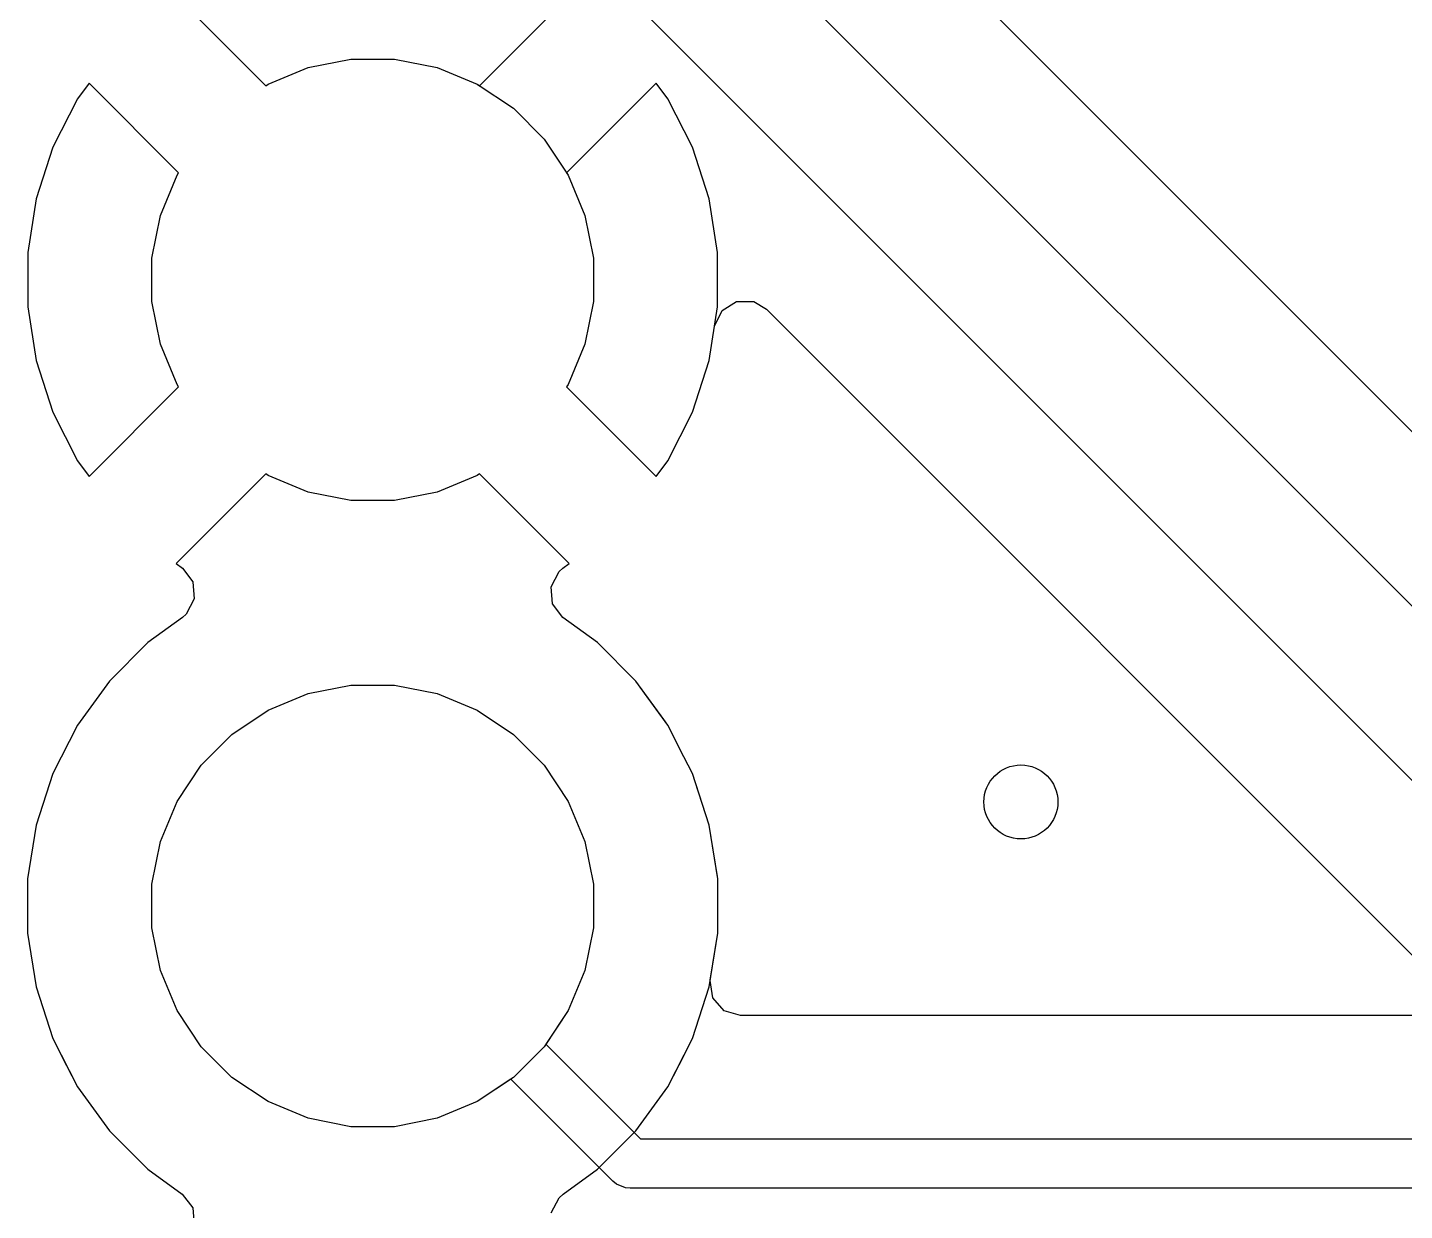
# Model space of a CAD drawing. Header units: inches. Extents: x 6.57 to 9.79, y -8.72 to -3.17.
# Drawn here: x 7.4468 to 7.6668, y -8.3289 to -8.14 of the extents above; entities that cross this region are included whole.
import ezdxf

# ---------------------------------------------------------------- set-up
doc = ezdxf.new("R2010")
doc.units = ezdxf.units.IN
doc.header["$MEASUREMENT"] = 0
doc.layers.add('B.Cu', color=153, linetype='CONTINUOUS', true_color=0x4d7fc4)

msp = doc.modelspace()

# ---------------------------------------------------------------- linework, layer by layer
at = {"layer": 'B.Cu', "linetype": 'CONTINUOUS'}
for p, q in [((7.53296, -8.09733), (8.08721, -8.65157)), ((7.86629, -8.40279), (7.57063, -8.10713)), ((8.07617, -8.66838), (7.51904, -8.11125)), ((7.47057, -8.13493), (7.48489, -8.14925)), ((7.47057, -8.13493), (7.48489, -8.14925)), ((7.47057, -8.13493), (7.48489, -8.14925)), ((7.47057, -8.13493), (7.48489, -8.14925)), ((7.51904, -8.14925), (7.53336, -8.13493)), ((7.51904, -8.14925), (7.53336, -8.13493)), ((7.51904, -8.14925), (7.53336, -8.13493)), ((7.49168, -8.14634), (7.49849, -8.14499)), ((7.49168, -8.14634), (7.49849, -8.14499)), ((7.49168, -8.14634), (7.49849, -8.14499)), ((7.49168, -8.14634), (7.49849, -8.14499)), ((7.49849, -8.14499), (7.50544, -8.14499)), ((7.49849, -8.14499), (7.50544, -8.14499)), ((7.49849, -8.14499), (7.50544, -8.14499)), ((7.49849, -8.14499), (7.50544, -8.14499)), ((7.50544, -8.14499), (7.51225, -8.14634)), ((7.50544, -8.14499), (7.51225, -8.14634)), ((7.50544, -8.14499), (7.51225, -8.14634)), ((7.50544, -8.14499), (7.51225, -8.14634)), ((7.48526, -8.149), (7.49168, -8.14634)), ((7.48526, -8.149), (7.49168, -8.14634)), ((7.48526, -8.149), (7.49168, -8.14634)), ((7.48526, -8.149), (7.49168, -8.14634)), ((7.51225, -8.14634), (7.51867, -8.149)), ((7.51225, -8.14634), (7.51867, -8.149)), ((7.51225, -8.14634), (7.51867, -8.149)), ((7.51225, -8.14634), (7.51867, -8.149)), ((7.45665, -8.14885), (7.45482, -8.15136)), ((7.45665, -8.14885), (7.45482, -8.15136)), ((7.45665, -8.14885), (7.45482, -8.15136)), ((7.45665, -8.14885), (7.45482, -8.15136)), ((7.47097, -8.16317), (7.45665, -8.14885)), ((7.45665, -8.14885), (7.45665, -8.14885)), ((7.47097, -8.16317), (7.45665, -8.14885)), ((7.45665, -8.14885), (7.45665, -8.14885)), ((7.47097, -8.16317), (7.45665, -8.14885)), ((7.45665, -8.14885), (7.45665, -8.14885)), ((7.47097, -8.16317), (7.45665, -8.14885)), ((7.45665, -8.14885), (7.45665, -8.14885)), ((7.48489, -8.14925), (7.48526, -8.149)), ((7.48489, -8.14925), (7.48526, -8.149)), ((7.48489, -8.14925), (7.48526, -8.149)), ((7.48489, -8.14925), (7.48526, -8.149)), ((7.51867, -8.149), (7.51904, -8.14925)), ((7.51867, -8.149), (7.51904, -8.14925)), ((7.51867, -8.149), (7.51904, -8.14925)), ((7.51867, -8.149), (7.52444, -8.15286)), ((7.54728, -8.14885), (7.53296, -8.16317)), ((7.54728, -8.14885), (7.53296, -8.16317)), ((7.54728, -8.14885), (7.53296, -8.16317)), ((7.54911, -8.15136), (7.54728, -8.14885)), ((7.54728, -8.14885), (7.54728, -8.14885)), ((7.54911, -8.15136), (7.54728, -8.14885)), ((7.54728, -8.14885), (7.54728, -8.14885)), ((7.54911, -8.15136), (7.54728, -8.14885)), ((7.54728, -8.14885), (7.54728, -8.14885)), ((7.45482, -8.15136), (7.45089, -8.15909)), ((7.45482, -8.15136), (7.45089, -8.15909)), ((7.45482, -8.15136), (7.45089, -8.15909)), ((7.45482, -8.15136), (7.45089, -8.15909)), ((7.55305, -8.15909), (7.54911, -8.15136)), ((7.55305, -8.15909), (7.54911, -8.15136)), ((7.55305, -8.15909), (7.54911, -8.15136)), ((7.52444, -8.15286), (7.52936, -8.15777)), ((7.45089, -8.15909), (7.4482, -8.16734)), ((7.45089, -8.15909), (7.4482, -8.16734)), ((7.45089, -8.15909), (7.4482, -8.16734)), ((7.45089, -8.15909), (7.4482, -8.16734)), ((7.52936, -8.15777), (7.53321, -8.16355)), ((7.55573, -8.16734), (7.55305, -8.15909)), ((7.55573, -8.16734), (7.55305, -8.15909)), ((7.55573, -8.16734), (7.55305, -8.15909)), ((7.47072, -8.16355), (7.47097, -8.16317)), ((7.47072, -8.16355), (7.47097, -8.16317)), ((7.47072, -8.16355), (7.47097, -8.16317)), ((7.47072, -8.16355), (7.47097, -8.16317)), ((7.53296, -8.16317), (7.53321, -8.16355)), ((7.53296, -8.16317), (7.53321, -8.16355)), ((7.53296, -8.16317), (7.53321, -8.16355)), ((7.46806, -8.16996), (7.47072, -8.16355)), ((7.46806, -8.16996), (7.47072, -8.16355)), ((7.46806, -8.16996), (7.47072, -8.16355)), ((7.46806, -8.16996), (7.47072, -8.16355)), ((7.53321, -8.16355), (7.53587, -8.16996)), ((7.53321, -8.16355), (7.53587, -8.16996)), ((7.53321, -8.16355), (7.53587, -8.16996)), ((7.53321, -8.16355), (7.53587, -8.16996)), ((7.4482, -8.16734), (7.44685, -8.17591)), ((7.4482, -8.16734), (7.44685, -8.17591)), ((7.4482, -8.16734), (7.44685, -8.17591)), ((7.4482, -8.16734), (7.44685, -8.17591)), ((7.55708, -8.17591), (7.55573, -8.16734)), ((7.55708, -8.17591), (7.55573, -8.16734)), ((7.55708, -8.17591), (7.55573, -8.16734)), ((7.4667, -8.17678), (7.46806, -8.16996)), ((7.4667, -8.17678), (7.46806, -8.16996)), ((7.4667, -8.17678), (7.46806, -8.16996)), ((7.4667, -8.17678), (7.46806, -8.16996)), ((7.53587, -8.16996), (7.53723, -8.17678)), ((7.53587, -8.16996), (7.53723, -8.17678)), ((7.53587, -8.16996), (7.53723, -8.17678)), ((7.53587, -8.16996), (7.53723, -8.17678)), ((7.44685, -8.17591), (7.44685, -8.18459)), ((7.44685, -8.17591), (7.44685, -8.18459)), ((7.44685, -8.17591), (7.44685, -8.18459)), ((7.44685, -8.17591), (7.44685, -8.18459)), ((7.55708, -8.18459), (7.55708, -8.17591)), ((7.55708, -8.18459), (7.55708, -8.17591)), ((7.55708, -8.18459), (7.55708, -8.17591)), ((7.4667, -8.18372), (7.4667, -8.17678)), ((7.4667, -8.18372), (7.4667, -8.17678)), ((7.4667, -8.18372), (7.4667, -8.17678)), ((7.4667, -8.18372), (7.4667, -8.17678)), ((7.53723, -8.17678), (7.53723, -8.18372)), ((7.53723, -8.17678), (7.53723, -8.18372)), ((7.53723, -8.17678), (7.53723, -8.18372)), ((7.53723, -8.17678), (7.53723, -8.18372)), ((7.44685, -8.18459), (7.4482, -8.19316)), ((7.44685, -8.18459), (7.4482, -8.19316)), ((7.44685, -8.18459), (7.4482, -8.19316)), ((7.44685, -8.18459), (7.4482, -8.19316)), ((7.46806, -8.19054), (7.4667, -8.18372)), ((7.46806, -8.19054), (7.4667, -8.18372)), ((7.46806, -8.19054), (7.4667, -8.18372)), ((7.46806, -8.19054), (7.4667, -8.18372)), ((7.53723, -8.18372), (7.53587, -8.19054)), ((7.53723, -8.18372), (7.53587, -8.19054)), ((7.53723, -8.18372), (7.53587, -8.19054)), ((7.53723, -8.18372), (7.53587, -8.19054)), ((7.55573, -8.19316), (7.55708, -8.18459)), ((7.55573, -8.19316), (7.55708, -8.18459)), ((7.55573, -8.19316), (7.55708, -8.18459)), ((7.5566, -8.18763), (7.55778, -8.18515)), ((7.55778, -8.18515), (7.56011, -8.18369)), ((7.56011, -8.18369), (7.56286, -8.18373)), ((7.56286, -8.18373), (7.56487, -8.18495)), ((7.56487, -8.18495), (8.0643, -8.68437)), ((7.55573, -8.19316), (7.5566, -8.18763)), ((7.47072, -8.19695), (7.46806, -8.19054)), ((7.47072, -8.19695), (7.46806, -8.19054)), ((7.47072, -8.19695), (7.46806, -8.19054)), ((7.47072, -8.19695), (7.46806, -8.19054)), ((7.53587, -8.19054), (7.53321, -8.19695)), ((7.53587, -8.19054), (7.53321, -8.19695)), ((7.53587, -8.19054), (7.53321, -8.19695)), ((7.53587, -8.19054), (7.53321, -8.19695)), ((7.4482, -8.19316), (7.45089, -8.20141)), ((7.4482, -8.19316), (7.45089, -8.20141)), ((7.4482, -8.19316), (7.45089, -8.20141)), ((7.4482, -8.19316), (7.45089, -8.20141)), ((7.55305, -8.20141), (7.55573, -8.19316)), ((7.55305, -8.20141), (7.55573, -8.19316)), ((7.55305, -8.20141), (7.55573, -8.19316)), ((7.55305, -8.20141), (7.55573, -8.19316)), ((7.45665, -8.21165), (7.47097, -8.19733)), ((7.45665, -8.21165), (7.47097, -8.19733)), ((7.45665, -8.21165), (7.47097, -8.19733)), ((7.45665, -8.21165), (7.47097, -8.19733)), ((7.47097, -8.19733), (7.47072, -8.19695)), ((7.47097, -8.19733), (7.47072, -8.19695)), ((7.47097, -8.19733), (7.47072, -8.19695)), ((7.47097, -8.19733), (7.47072, -8.19695)), ((7.53321, -8.19695), (7.53296, -8.19733)), ((7.53321, -8.19695), (7.53296, -8.19733)), ((7.53321, -8.19695), (7.53296, -8.19733)), ((7.53321, -8.19695), (7.53296, -8.19733)), ((7.53296, -8.19733), (7.54728, -8.21165)), ((7.53296, -8.19733), (7.54728, -8.21165)), ((7.53296, -8.19733), (7.54728, -8.21165)), ((7.53296, -8.19733), (7.54728, -8.21165)), ((7.45089, -8.20141), (7.45482, -8.20914)), ((7.45089, -8.20141), (7.45482, -8.20914)), ((7.45089, -8.20141), (7.45482, -8.20914)), ((7.45089, -8.20141), (7.45482, -8.20914)), ((7.54911, -8.20914), (7.55305, -8.20141)), ((7.54911, -8.20914), (7.55305, -8.20141)), ((7.54911, -8.20914), (7.55305, -8.20141)), ((7.54911, -8.20914), (7.55305, -8.20141)), ((7.45482, -8.20914), (7.45665, -8.21165)), ((7.45482, -8.20914), (7.45665, -8.21165)), ((7.45482, -8.20914), (7.45665, -8.21165)), ((7.45482, -8.20914), (7.45665, -8.21165)), ((7.54728, -8.21165), (7.54911, -8.20914)), ((7.54728, -8.21165), (7.54911, -8.20914)), ((7.54728, -8.21165), (7.54911, -8.20914)), ((7.54728, -8.21165), (7.54911, -8.20914)), ((7.48489, -8.21125), (7.47057, -8.22557)), ((7.48489, -8.21125), (7.47057, -8.22557)), ((7.48489, -8.21125), (7.47057, -8.22557)), ((7.48489, -8.21125), (7.47057, -8.22557)), ((7.48526, -8.2115), (7.48489, -8.21125)), ((7.48526, -8.2115), (7.48489, -8.21125)), ((7.48526, -8.2115), (7.48489, -8.21125)), ((7.48526, -8.2115), (7.48489, -8.21125)), ((7.49168, -8.21416), (7.48526, -8.2115)), ((7.49168, -8.21416), (7.48526, -8.2115)), ((7.49168, -8.21416), (7.48526, -8.2115)), ((7.49168, -8.21416), (7.48526, -8.2115)), ((7.51867, -8.2115), (7.51225, -8.21416)), ((7.51867, -8.2115), (7.51225, -8.21416)), ((7.51867, -8.2115), (7.51225, -8.21416)), ((7.51867, -8.2115), (7.51225, -8.21416)), ((7.51904, -8.21125), (7.51867, -8.2115)), ((7.51904, -8.21125), (7.51867, -8.2115)), ((7.51904, -8.21125), (7.51867, -8.2115)), ((7.51904, -8.21125), (7.51867, -8.2115)), ((7.53336, -8.22557), (7.51904, -8.21125)), ((7.53336, -8.22557), (7.51904, -8.21125)), ((7.53336, -8.22557), (7.51904, -8.21125)), ((7.53336, -8.22557), (7.51904, -8.21125)), ((7.54728, -8.21165), (7.54728, -8.21165)), ((7.54728, -8.21165), (7.54728, -8.21165)), ((7.54728, -8.21165), (7.54728, -8.21165)), ((7.54728, -8.21165), (7.54728, -8.21165)), ((7.49849, -8.21551), (7.49168, -8.21416)), ((7.49849, -8.21551), (7.49168, -8.21416)), ((7.49849, -8.21551), (7.49168, -8.21416)), ((7.49849, -8.21551), (7.49168, -8.21416)), ((7.50544, -8.21551), (7.49849, -8.21551)), ((7.50544, -8.21551), (7.49849, -8.21551)), ((7.50544, -8.21551), (7.49849, -8.21551)), ((7.50544, -8.21551), (7.49849, -8.21551)), ((7.51225, -8.21416), (7.50544, -8.21551)), ((7.51225, -8.21416), (7.50544, -8.21551)), ((7.51225, -8.21416), (7.50544, -8.21551)), ((7.51225, -8.21416), (7.50544, -8.21551)), ((7.47057, -8.22557), (7.47057, -8.22557)), ((7.47057, -8.22557), (7.47156, -8.22629)), ((7.47057, -8.22557), (7.47057, -8.22557)), ((7.47057, -8.22557), (7.47156, -8.22629)), ((7.47057, -8.22557), (7.47057, -8.22557)), ((7.47057, -8.22557), (7.47156, -8.22629)), ((7.47057, -8.22557), (7.47057, -8.22557)), ((7.47057, -8.22557), (7.47156, -8.22629)), ((7.47156, -8.22629), (7.47324, -8.22847)), ((7.47156, -8.22629), (7.47324, -8.22847)), ((7.47156, -8.22629), (7.47324, -8.22847)), ((7.47156, -8.22629), (7.47324, -8.22847)), ((7.53046, -8.22927), (7.53174, -8.22684)), ((7.53046, -8.22927), (7.53174, -8.22684)), ((7.53046, -8.22927), (7.53174, -8.22684)), ((7.53046, -8.22927), (7.53174, -8.22684)), ((7.53174, -8.22684), (7.53237, -8.22629)), ((7.53174, -8.22684), (7.53237, -8.22629)), ((7.53174, -8.22684), (7.53237, -8.22629)), ((7.53174, -8.22684), (7.53237, -8.22629)), ((7.53237, -8.22629), (7.53336, -8.22557)), ((7.53237, -8.22629), (7.53336, -8.22557)), ((7.53237, -8.22629), (7.53336, -8.22557)), ((7.53237, -8.22629), (7.53336, -8.22557)), ((7.53336, -8.22557), (7.53336, -8.22557)), ((7.53336, -8.22557), (7.53336, -8.22557)), ((7.53336, -8.22557), (7.53336, -8.22557)), ((7.53336, -8.22557), (7.53336, -8.22557)), ((7.47324, -8.22847), (7.47347, -8.23121)), ((7.47324, -8.22847), (7.47347, -8.23121)), ((7.47324, -8.22847), (7.47347, -8.23121)), ((7.47324, -8.22847), (7.47347, -8.23121)), ((7.53069, -8.23201), (7.53046, -8.22927)), ((7.53069, -8.23201), (7.53046, -8.22927)), ((7.53069, -8.23201), (7.53046, -8.22927)), ((7.53069, -8.23201), (7.53046, -8.22927)), ((7.47347, -8.23121), (7.47219, -8.23364)), ((7.47347, -8.23121), (7.47219, -8.23364)), ((7.47347, -8.23121), (7.47219, -8.23364)), ((7.47347, -8.23121), (7.47219, -8.23364)), ((7.47219, -8.23364), (7.47156, -8.23419)), ((7.47219, -8.23364), (7.47156, -8.23419)), ((7.47219, -8.23364), (7.47156, -8.23419)), ((7.47219, -8.23364), (7.47156, -8.23419)), ((7.53237, -8.23419), (7.53069, -8.23201)), ((7.53237, -8.23419), (7.53069, -8.23201)), ((7.53237, -8.23419), (7.53069, -8.23201)), ((7.53237, -8.23419), (7.53069, -8.23201)), ((7.47156, -8.23419), (7.46605, -8.23819)), ((7.47156, -8.23419), (7.46605, -8.23819)), ((7.47156, -8.23419), (7.46605, -8.23819)), ((7.47156, -8.23419), (7.46605, -8.23819)), ((7.53788, -8.23819), (7.53237, -8.23419)), ((7.53788, -8.23819), (7.53237, -8.23419)), ((7.53788, -8.23819), (7.53237, -8.23419)), ((7.53788, -8.23819), (7.53237, -8.23419)), ((7.46605, -8.23819), (7.45991, -8.24433)), ((7.46605, -8.23819), (7.45991, -8.24433)), ((7.46605, -8.23819), (7.45991, -8.24433)), ((7.46605, -8.23819), (7.45991, -8.24433)), ((7.54402, -8.24433), (7.53789, -8.23819)), ((7.53789, -8.23819), (7.53788, -8.23819)), ((7.54402, -8.24433), (7.53789, -8.23819)), ((7.53789, -8.23819), (7.53788, -8.23819)), ((7.54402, -8.24433), (7.53789, -8.23819)), ((7.53789, -8.23819), (7.53788, -8.23819)), ((7.54402, -8.24433), (7.53789, -8.23819)), ((7.53789, -8.23819), (7.53788, -8.23819)), ((7.45991, -8.24433), (7.45481, -8.25135)), ((7.45991, -8.24433), (7.45481, -8.25135)), ((7.45991, -8.24433), (7.45481, -8.25135)), ((7.45991, -8.24433), (7.45481, -8.25135)), ((7.45991, -8.24433), (7.45991, -8.24433)), ((7.45991, -8.24433), (7.45991, -8.24433)), ((7.45991, -8.24433), (7.45991, -8.24433)), ((7.45991, -8.24433), (7.45991, -8.24433)), ((7.54542, -8.24625), (7.54402, -8.24433)), ((7.54402, -8.24433), (7.54402, -8.24433)), ((7.54847, -8.25045), (7.54402, -8.24433)), ((7.54402, -8.24433), (7.54402, -8.24433)), ((7.54847, -8.25045), (7.54402, -8.24433)), ((7.54402, -8.24433), (7.54402, -8.24433)), ((7.54847, -8.25045), (7.54402, -8.24433)), ((7.54402, -8.24433), (7.54402, -8.24433)), ((7.48526, -8.249), (7.49168, -8.24634)), ((7.48526, -8.249), (7.49168, -8.24634)), ((7.48526, -8.249), (7.49168, -8.24634)), ((7.48526, -8.249), (7.49168, -8.24634)), ((7.49168, -8.24634), (7.49849, -8.24499)), ((7.49168, -8.24634), (7.49849, -8.24499)), ((7.49168, -8.24634), (7.49849, -8.24499)), ((7.49168, -8.24634), (7.49849, -8.24499)), ((7.49849, -8.24499), (7.50544, -8.24499)), ((7.49849, -8.24499), (7.50544, -8.24499)), ((7.49849, -8.24499), (7.50544, -8.24499)), ((7.49849, -8.24499), (7.50544, -8.24499)), ((7.50544, -8.24499), (7.51225, -8.24634)), ((7.50544, -8.24499), (7.51225, -8.24634)), ((7.50544, -8.24499), (7.51225, -8.24634)), ((7.50544, -8.24499), (7.51225, -8.24634)), ((7.51225, -8.24634), (7.51867, -8.249)), ((7.51225, -8.24634), (7.51867, -8.249)), ((7.51225, -8.24634), (7.51867, -8.249)), ((7.51225, -8.24634), (7.51867, -8.249)), ((7.54912, -8.25135), (7.54542, -8.24625)), ((7.47949, -8.25286), (7.48526, -8.249)), ((7.47949, -8.25286), (7.48526, -8.249)), ((7.47949, -8.25286), (7.48526, -8.249)), ((7.47949, -8.25286), (7.48526, -8.249)), ((7.51867, -8.249), (7.52444, -8.25286)), ((7.51867, -8.249), (7.52444, -8.25286)), ((7.51867, -8.249), (7.52444, -8.25286)), ((7.51867, -8.249), (7.52444, -8.25286)), ((7.45481, -8.25135), (7.45087, -8.25909)), ((7.45481, -8.25135), (7.45087, -8.25909)), ((7.45481, -8.25135), (7.45087, -8.25909)), ((7.45481, -8.25135), (7.45087, -8.25909)), ((7.54912, -8.25135), (7.54847, -8.25045)), ((7.54912, -8.25135), (7.54847, -8.25045)), ((7.54912, -8.25135), (7.54847, -8.25045)), ((7.5517, -8.25641), (7.54912, -8.25135)), ((7.5517, -8.25641), (7.54912, -8.25135)), ((7.5517, -8.25641), (7.54912, -8.25135)), ((7.5517, -8.25641), (7.54912, -8.25135)), ((7.47458, -8.25777), (7.47949, -8.25286)), ((7.47458, -8.25777), (7.47949, -8.25286)), ((7.47458, -8.25777), (7.47949, -8.25286)), ((7.47458, -8.25777), (7.47949, -8.25286)), ((7.52444, -8.25286), (7.52936, -8.25777)), ((7.52444, -8.25286), (7.52936, -8.25777)), ((7.52444, -8.25286), (7.52936, -8.25777)), ((7.52444, -8.25286), (7.52936, -8.25777)), ((7.47072, -8.26355), (7.47458, -8.25777)), ((7.47072, -8.26355), (7.47458, -8.25777)), ((7.47072, -8.26355), (7.47458, -8.25777)), ((7.47072, -8.26355), (7.47458, -8.25777)), ((7.52936, -8.25777), (7.53321, -8.26355)), ((7.52936, -8.25777), (7.53321, -8.26355)), ((7.52936, -8.25777), (7.53321, -8.26355)), ((7.52936, -8.25777), (7.53321, -8.26355)), ((7.55306, -8.25909), (7.5517, -8.25641)), ((7.55306, -8.25909), (7.5517, -8.25641)), ((7.55306, -8.25909), (7.5517, -8.25641)), ((7.55306, -8.25909), (7.5517, -8.25641)), ((7.45087, -8.25909), (7.44819, -8.26734)), ((7.45087, -8.25909), (7.44819, -8.26734)), ((7.45087, -8.25909), (7.44819, -8.26734)), ((7.45087, -8.25909), (7.44819, -8.26734)), ((7.45087, -8.25909), (7.45087, -8.25909)), ((7.45087, -8.25909), (7.45087, -8.25909)), ((7.45087, -8.25909), (7.45087, -8.25909)), ((7.45087, -8.25909), (7.45087, -8.25909)), ((7.55306, -8.25909), (7.55306, -8.25909)), ((7.55575, -8.26734), (7.55306, -8.25909)), ((7.55306, -8.25909), (7.55306, -8.25909)), ((7.55575, -8.26734), (7.55306, -8.25909)), ((7.55306, -8.25909), (7.55306, -8.25909)), ((7.55575, -8.26734), (7.55306, -8.25909)), ((7.55306, -8.25909), (7.55306, -8.25909)), ((7.5535, -8.26042), (7.55306, -8.25909)), ((7.55575, -8.26734), (7.5535, -8.26042)), ((7.46806, -8.26996), (7.47072, -8.26355)), ((7.46806, -8.26996), (7.47072, -8.26355)), ((7.46806, -8.26996), (7.47072, -8.26355)), ((7.46806, -8.26996), (7.47072, -8.26355)), ((7.53321, -8.26355), (7.53587, -8.26996)), ((7.53321, -8.26355), (7.53587, -8.26996)), ((7.53321, -8.26355), (7.53587, -8.26996)), ((7.53321, -8.26355), (7.53587, -8.26996)), ((7.44819, -8.26734), (7.44683, -8.27591)), ((7.44819, -8.26734), (7.44683, -8.27591)), ((7.44819, -8.26734), (7.44683, -8.27591)), ((7.44819, -8.26734), (7.44683, -8.27591)), ((7.55705, -8.27557), (7.55575, -8.26734)), ((7.5571, -8.27591), (7.55575, -8.26734)), ((7.5571, -8.27591), (7.55575, -8.26734)), ((7.5571, -8.27591), (7.55575, -8.26734)), ((7.4667, -8.27678), (7.46806, -8.26996)), ((7.4667, -8.27678), (7.46806, -8.26996)), ((7.4667, -8.27678), (7.46806, -8.26996)), ((7.4667, -8.27678), (7.46806, -8.26996)), ((7.53587, -8.26996), (7.53723, -8.27678)), ((7.53587, -8.26996), (7.53723, -8.27678)), ((7.53587, -8.26996), (7.53723, -8.27678)), ((7.53587, -8.26996), (7.53723, -8.27678)), ((7.5571, -8.27591), (7.55705, -8.27557)), ((7.44683, -8.27591), (7.44683, -8.28459)), ((7.44683, -8.27591), (7.44683, -8.28459)), ((7.44683, -8.27591), (7.44683, -8.28459)), ((7.44683, -8.27591), (7.44683, -8.28459)), ((7.4667, -8.28372), (7.4667, -8.27678)), ((7.4667, -8.28372), (7.4667, -8.27678)), ((7.4667, -8.28372), (7.4667, -8.27678)), ((7.4667, -8.28372), (7.4667, -8.27678)), ((7.53723, -8.27678), (7.53723, -8.28372)), ((7.53723, -8.27678), (7.53723, -8.28372)), ((7.53723, -8.27678), (7.53723, -8.28372)), ((7.53723, -8.27678), (7.53723, -8.28372)), ((7.5571, -8.28459), (7.5571, -8.27591)), ((7.5571, -8.28459), (7.5571, -8.27591)), ((7.5571, -8.28459), (7.5571, -8.27591)), ((7.5571, -8.28459), (7.5571, -8.27591)), ((7.46806, -8.29054), (7.4667, -8.28372)), ((7.46806, -8.29054), (7.4667, -8.28372)), ((7.46806, -8.29054), (7.4667, -8.28372)), ((7.46806, -8.29054), (7.4667, -8.28372)), ((7.53723, -8.28372), (7.53587, -8.29054)), ((7.53723, -8.28372), (7.53587, -8.29054)), ((7.53723, -8.28372), (7.53587, -8.29054)), ((7.53723, -8.28372), (7.53587, -8.29054)), ((7.44683, -8.28459), (7.44819, -8.29316)), ((7.44683, -8.28459), (7.44819, -8.29316)), ((7.44683, -8.28459), (7.44819, -8.29316)), ((7.44683, -8.28459), (7.44819, -8.29316)), ((7.55575, -8.29316), (7.5571, -8.28459)), ((7.55575, -8.29316), (7.5571, -8.28459)), ((7.55575, -8.29316), (7.5571, -8.28459)), ((7.55591, -8.2921), (7.5571, -8.28459)), ((7.47072, -8.29695), (7.46806, -8.29054)), ((7.47072, -8.29695), (7.46806, -8.29054)), ((7.47072, -8.29695), (7.46806, -8.29054)), ((7.47072, -8.29695), (7.46806, -8.29054)), ((7.53587, -8.29054), (7.53321, -8.29695)), ((7.53587, -8.29054), (7.53321, -8.29695)), ((7.53587, -8.29054), (7.53321, -8.29695)), ((7.53587, -8.29054), (7.53321, -8.29695)), ((7.44819, -8.29316), (7.45087, -8.30142)), ((7.44819, -8.29316), (7.45087, -8.30142)), ((7.44819, -8.29316), (7.45087, -8.30142)), ((7.44819, -8.29316), (7.45087, -8.30142)), ((7.55306, -8.30142), (7.55575, -8.29316)), ((7.55306, -8.30142), (7.55575, -8.29316)), ((7.55306, -8.30142), (7.55575, -8.29316)), ((7.5559, -8.29217), (7.55591, -8.2921)), ((7.55629, -8.2949), (7.5559, -8.29217)), ((7.5581, -8.29698), (7.55629, -8.2949)), ((7.47458, -8.30273), (7.47072, -8.29695)), ((7.47458, -8.30273), (7.47072, -8.29695)), ((7.47458, -8.30273), (7.47072, -8.29695)), ((7.47458, -8.30273), (7.47072, -8.29695)), ((7.53321, -8.29695), (7.52936, -8.30273)), ((7.53321, -8.29695), (7.52936, -8.30273)), ((7.53321, -8.29695), (7.52936, -8.30273)), ((7.53321, -8.29695), (7.52962, -8.30234)), ((7.56073, -8.29775), (7.5581, -8.29698)), ((7.7726, -8.29775), (7.56073, -8.29775)), ((7.45087, -8.30142), (7.45087, -8.30142)), ((7.45087, -8.30142), (7.45481, -8.30915)), ((7.45087, -8.30142), (7.45087, -8.30142)), ((7.45087, -8.30142), (7.45217, -8.30398)), ((7.45087, -8.30142), (7.45087, -8.30142)), ((7.45087, -8.30142), (7.45481, -8.30915)), ((7.45087, -8.30142), (7.45087, -8.30142)), ((7.45087, -8.30142), (7.45481, -8.30915)), ((7.54912, -8.30915), (7.55306, -8.30142)), ((7.54912, -8.30915), (7.55306, -8.30142)), ((7.55176, -8.30398), (7.55301, -8.30153)), ((7.55301, -8.30153), (7.55306, -8.30142)), ((7.55306, -8.30142), (7.55306, -8.30142)), ((7.45217, -8.30398), (7.45481, -8.30915)), ((7.47949, -8.30764), (7.47458, -8.30273)), ((7.47949, -8.30764), (7.47458, -8.30273)), ((7.47949, -8.30764), (7.47458, -8.30273)), ((7.47949, -8.30764), (7.47458, -8.30273)), ((7.52936, -8.30273), (7.52444, -8.30764)), ((7.52936, -8.30273), (7.52444, -8.30764)), ((7.52936, -8.30273), (7.52444, -8.30764)), ((7.52962, -8.30234), (7.54474, -8.31746)), ((7.54918, -8.30903), (7.55176, -8.30398)), ((7.48526, -8.3115), (7.47949, -8.30764)), ((7.48526, -8.3115), (7.47949, -8.30764)), ((7.48526, -8.3115), (7.47949, -8.30764)), ((7.48526, -8.3115), (7.47949, -8.30764)), ((7.52444, -8.30764), (7.51867, -8.3115)), ((7.52444, -8.30764), (7.51867, -8.3115)), ((7.52444, -8.30764), (7.51867, -8.3115)), ((7.52405, -8.3079), (7.51867, -8.3115)), ((7.54032, -8.32418), (7.52405, -8.3079)), ((7.45481, -8.30915), (7.45991, -8.31617)), ((7.45481, -8.30915), (7.45481, -8.30915)), ((7.45481, -8.30915), (7.45991, -8.31617)), ((7.45481, -8.30915), (7.45991, -8.31617)), ((7.45481, -8.30915), (7.45991, -8.31617)), ((7.54402, -8.31617), (7.54912, -8.30915)), ((7.54402, -8.31617), (7.54912, -8.30915)), ((7.54402, -8.31617), (7.54912, -8.30915)), ((7.54912, -8.30915), (7.54918, -8.30903)), ((7.49168, -8.31416), (7.48526, -8.3115)), ((7.49168, -8.31416), (7.48526, -8.3115)), ((7.49168, -8.31416), (7.48526, -8.3115)), ((7.49168, -8.31416), (7.48526, -8.3115)), ((7.51867, -8.3115), (7.51225, -8.31416)), ((7.51867, -8.3115), (7.51225, -8.31416)), ((7.51867, -8.3115), (7.51225, -8.31416)), ((7.51867, -8.3115), (7.51225, -8.31416)), ((7.49849, -8.31551), (7.49168, -8.31416)), ((7.49849, -8.31551), (7.49168, -8.31416)), ((7.49849, -8.31551), (7.49168, -8.31416)), ((7.49849, -8.31551), (7.49168, -8.31416)), ((7.51225, -8.31416), (7.50544, -8.31551)), ((7.51225, -8.31416), (7.50544, -8.31551)), ((7.51225, -8.31416), (7.50544, -8.31551)), ((7.51225, -8.31416), (7.50544, -8.31551)), ((7.45991, -8.31617), (7.45991, -8.31617)), ((7.45991, -8.31617), (7.46605, -8.32231)), ((7.45991, -8.31617), (7.45991, -8.31617)), ((7.45991, -8.31617), (7.46605, -8.32231)), ((7.45991, -8.31617), (7.45991, -8.31617)), ((7.45991, -8.31617), (7.46605, -8.32231)), ((7.45991, -8.31617), (7.45991, -8.31617)), ((7.45991, -8.31617), (7.46605, -8.32231)), ((7.50544, -8.31551), (7.49849, -8.31551)), ((7.50544, -8.31551), (7.49849, -8.31551)), ((7.50544, -8.31551), (7.49849, -8.31551)), ((7.50544, -8.31551), (7.49849, -8.31551)), ((7.53789, -8.32231), (7.54402, -8.31617)), ((7.53789, -8.32231), (7.54402, -8.31617)), ((7.53789, -8.32231), (7.54402, -8.31617)), ((7.54474, -8.31746), (7.78279, -8.31746)), ((7.46605, -8.32231), (7.46605, -8.32231)), ((7.46605, -8.32231), (7.47154, -8.3263)), ((7.46605, -8.32231), (7.46605, -8.32231)), ((7.46605, -8.32231), (7.47154, -8.3263)), ((7.46605, -8.32231), (7.46605, -8.32231)), ((7.46605, -8.32231), (7.47154, -8.3263)), ((7.46605, -8.32231), (7.46605, -8.32231)), ((7.46605, -8.32231), (7.47154, -8.3263)), ((7.53239, -8.3263), (7.53788, -8.32231)), ((7.53239, -8.3263), (7.53788, -8.32231)), ((7.53239, -8.3263), (7.53788, -8.32231)), ((7.53788, -8.32231), (7.53788, -8.32231)), ((7.53788, -8.32231), (7.53789, -8.32231)), ((7.53788, -8.32231), (7.53788, -8.32231)), ((7.53788, -8.32231), (7.53789, -8.32231)), ((7.53788, -8.32231), (7.53788, -8.32231)), ((7.53788, -8.32231), (7.53789, -8.32231)), ((7.47154, -8.3263), (7.47322, -8.32848)), ((7.47154, -8.3263), (7.47322, -8.32848)), ((7.47154, -8.3263), (7.47322, -8.32848)), ((7.47154, -8.3263), (7.47322, -8.32848)), ((7.53176, -8.32685), (7.53239, -8.3263)), ((7.53176, -8.32685), (7.53239, -8.3263)), ((7.53176, -8.32685), (7.53239, -8.3263)), ((7.54092, -8.32467), (7.54032, -8.32418)), ((7.54234, -8.32525), (7.54092, -8.32467)), ((7.54311, -8.32533), (7.54234, -8.32525)), ((7.78442, -8.32533), (7.54311, -8.32533)), ((7.47322, -8.32848), (7.47346, -8.33122)), ((7.47322, -8.32848), (7.47346, -8.33122)), ((7.47322, -8.32848), (7.47346, -8.33122)), ((7.47322, -8.32848), (7.47346, -8.33122)), ((7.53047, -8.32928), (7.53176, -8.32685)), ((7.53047, -8.32928), (7.53176, -8.32685)), ((7.53047, -8.32928), (7.53176, -8.32685))]:
    msp.add_line(p, q, dxfattribs=at)
at = {"layer": 'B.Cu'}
msp.add_circle((7.60553, -8.26364), 0.00591, dxfattribs=at)
msp.add_circle((7.60553, -8.26364), 0.00591, dxfattribs=at)
msp.add_circle((7.60553, -8.26364), 0.00591, dxfattribs=at)
msp.add_circle((7.60553, -8.26364), 0.00591, dxfattribs=at)

doc.saveas('drawing.dxf')
